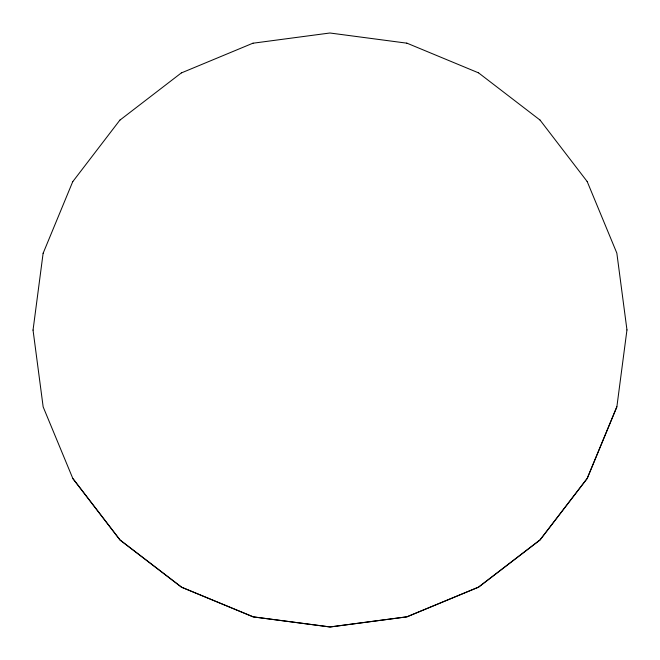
<?xml version="1.0" encoding="UTF-8"?>
<svg xmlns="http://www.w3.org/2000/svg" width="660" height="660" viewBox="0 0 660 660"><rect width="100%" height="100%" fill="white"/><g stroke="black" fill="none" stroke-linecap="round" stroke-linejoin="round"><path stroke-width="0.99" d="M33.041 330.107L43.131 253.176M626.959 329.893L616.869 406.824L587.218 478.451L540.045 539.971L478.549 587.177L406.939 616.861L330.082 627L253.217 616.902L181.591 587.251L120.07 540.078L72.864 478.582L43.164 406.898L33.033 330.041M43.139 253.25L72.781 181.549M616.861 406.75L587.21 478.385L540.037 539.896L478.541 587.111L406.931 616.795L330.074 626.934L253.209 616.836L181.574 587.185L120.062 540.004L72.856 478.516M72.79 181.615L119.955 120.029M119.963 120.103L181.45 72.823M181.459 72.889L253.06 43.139M253.069 43.205L329.917 33L406.791 43.164M406.783 43.098L478.426 72.814M478.409 72.749L539.938 119.996M539.929 119.922L587.144 181.483M587.136 181.417L616.836 253.102L626.967 329.959"/></g></svg>
